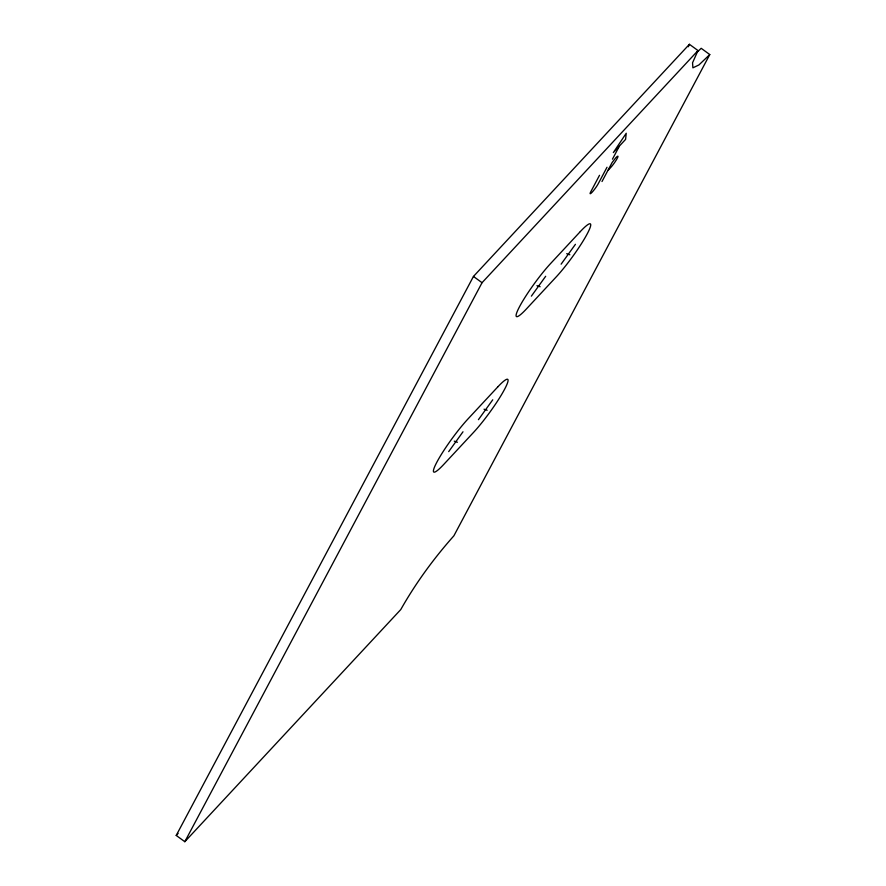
<?xml version="1.0" encoding="UTF-8"?>
<svg xmlns="http://www.w3.org/2000/svg" width="886" height="886" viewBox="0 0 886 886"><rect width="100%" height="100%" fill="white"/><g stroke="black" fill="none" stroke-linecap="round" stroke-linejoin="round"><path stroke-width="1.33" d="M688.322 46.748L689.408 44.3L698.002 50.557L692.553 62.773L692.885 67.834L698.932 64.944L709.775 54.555L701.18 48.298L697.238 52.075M709.775 54.555L453.887 535.808C433.719 558.49 415.722 583.132 400.771 609.557L184.82 841.7L176.225 835.443L473.456 276.443L689.408 44.3M184.82 841.7L482.05 282.7L698.002 50.557M599.523 175.284L590.774 191.764A7.42 0.964 -53.9 0 0 592.125 192.218A7.42 0.964 -53.9 0 0 598.249 183.712L607.01 167.244M612.447 159.181L619.469 145.98L625.594 139.39L626.225 133.265L613.345 152.558L619.037 146.445M601.993 181.519L612.126 162.503L615.681 157.918A8.262 1.074 -53.9 0 1 617.199 158.439A8.262 1.074 -53.9 0 1 610.365 167.908L608.139 170.311M531.379 296.134L545.676 276.277M561.115 264.172L575.424 244.314M448.704 451.627L463.001 431.781M478.44 419.665L492.738 399.807M176.225 835.443L178.108 833.427M566.686 253.706L569.853 254.78M536.949 285.669L540.117 286.743M484.011 409.199L487.178 410.273M454.274 441.162L457.442 442.247M473.456 276.443L482.05 282.7M580.33 231.567L550.594 263.53A37.522 4.895 -53.9 0 0 519.606 306.556A37.522 4.895 -53.9 0 0 526.472 308.882L556.209 276.919A37.522 4.895 -53.9 0 0 587.197 233.904A37.522 4.895 -53.9 0 0 580.33 231.567M497.644 387.06L467.908 419.023A37.522 4.895 -53.9 0 0 436.931 462.049A37.522 4.895 -53.9 0 0 443.797 464.375L473.534 432.412A37.522 4.895 -53.9 0 0 504.522 389.397A37.522 4.895 -53.9 0 0 497.644 387.06"/></g></svg>
